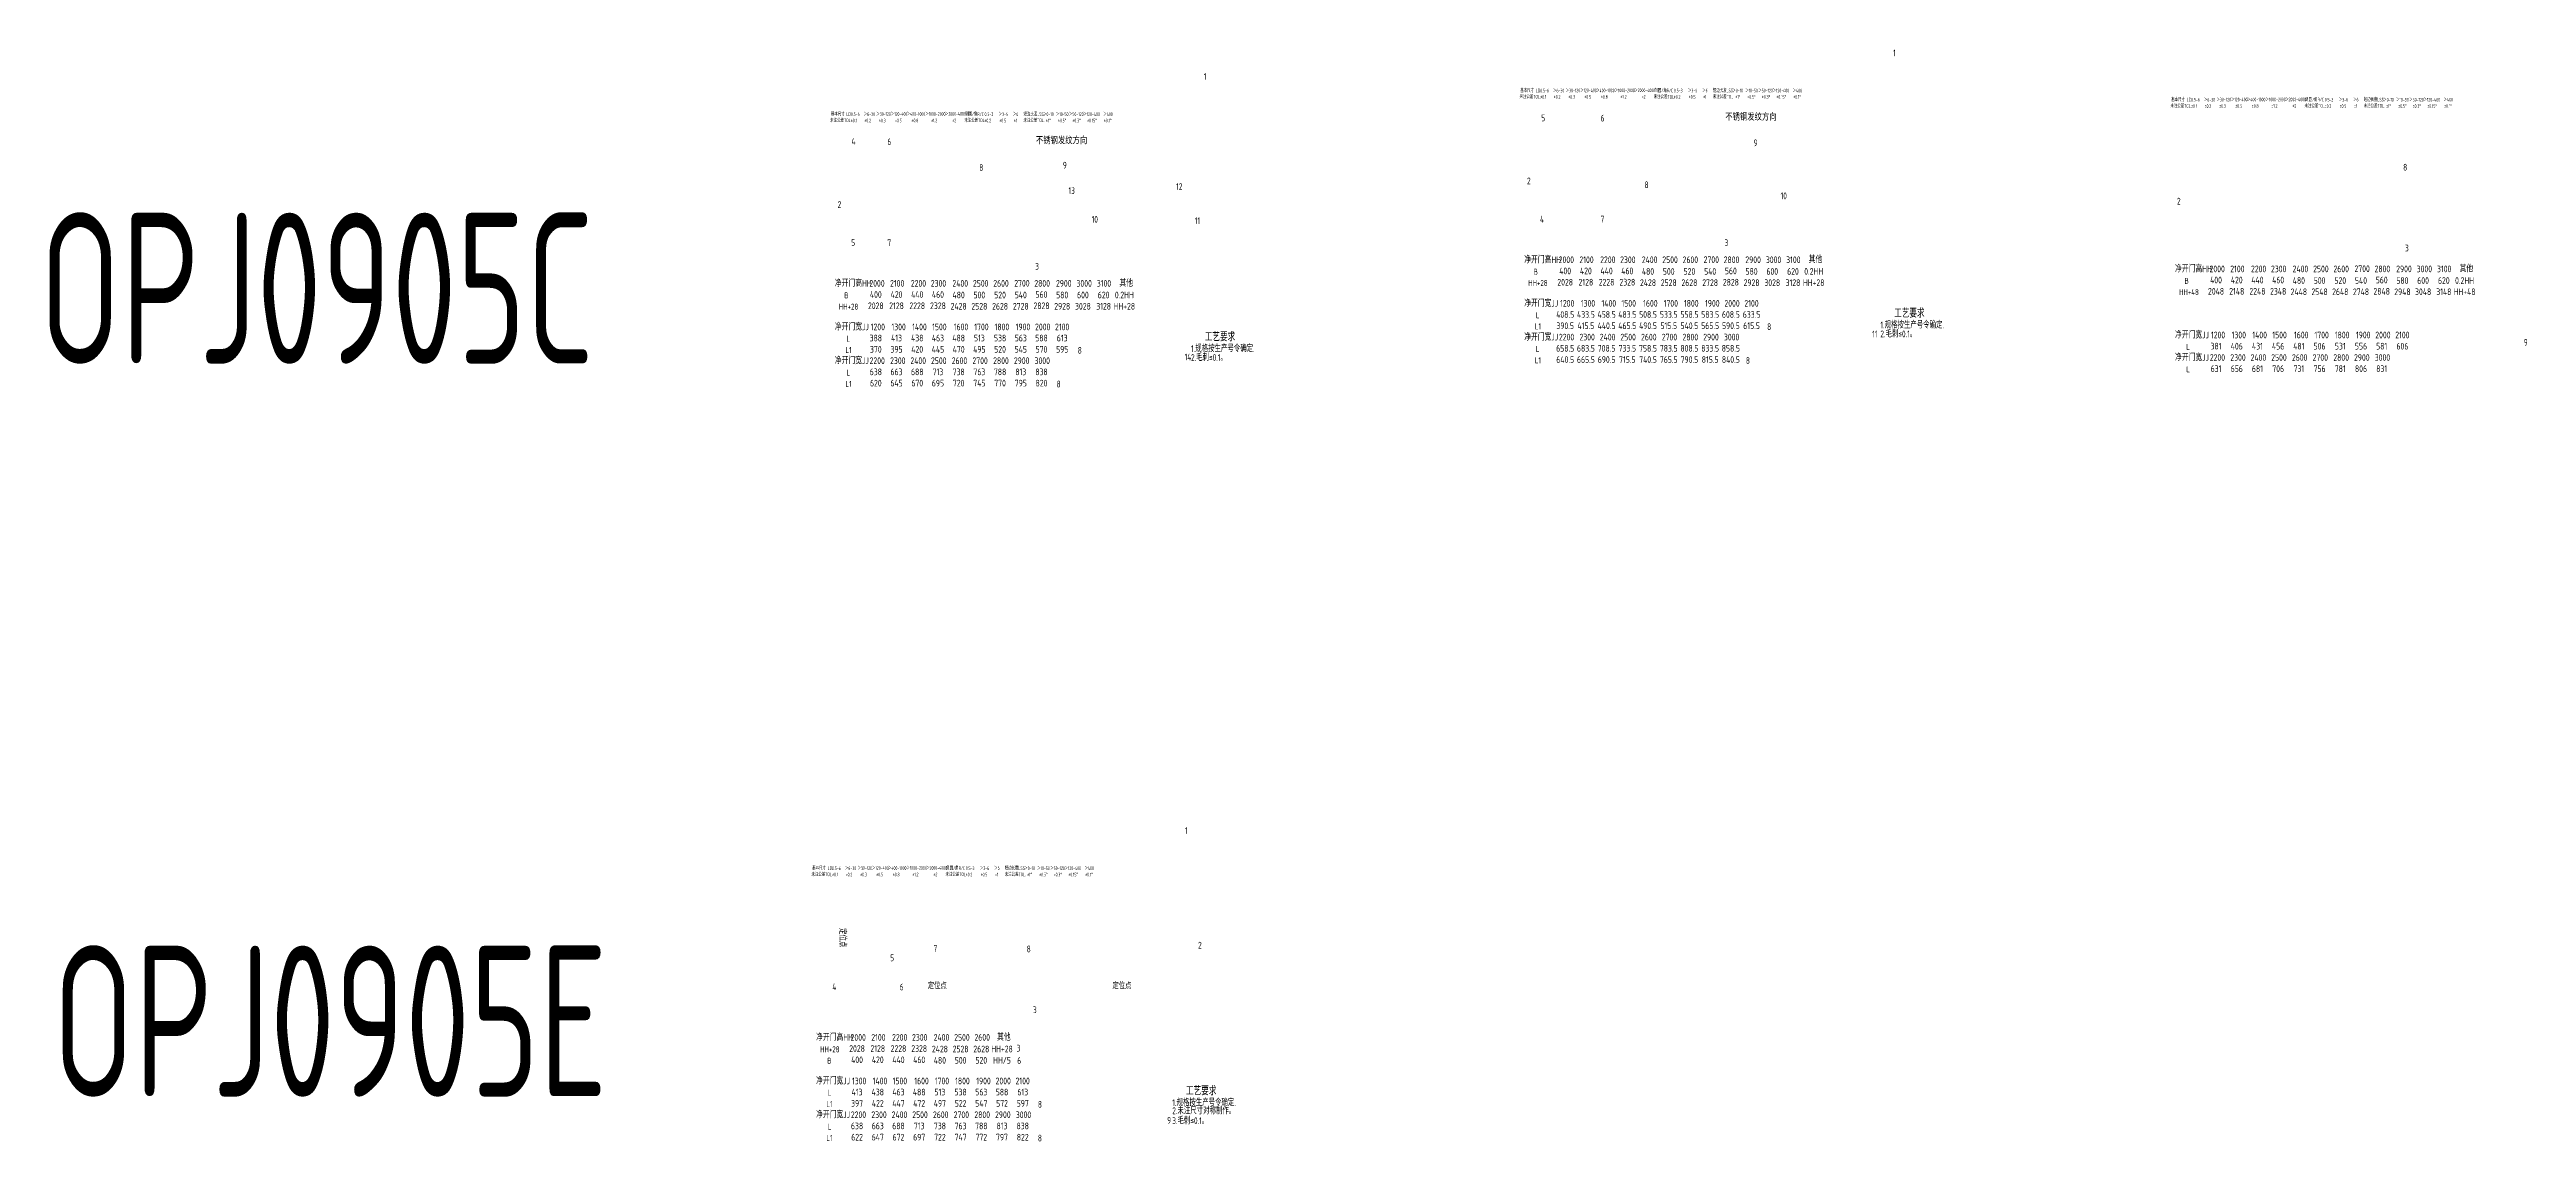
# Model space of a CAD drawing. Header units: inches. Extents: x 14216 to 120088, y -29410 to 23559.
# Drawn here: x 35697 to 40618, y -8598 to -6427 of the extents above; entities that cross this region are included whole.
import ezdxf
from ezdxf.enums import TextEntityAlignment as Align

# ---------------------------------------------------------------- set-up
doc = ezdxf.new("R2010")
doc.units = ezdxf.units.IN
doc.header["$LTSCALE"] = 0.3
doc.header["$MEASUREMENT"] = 0
for name, color, linetype in [('2', 2, 'Continuous'), ('6', 3, 'Continuous'), ('7', 4, 'Continuous')]:
    doc.layers.add(name, color=color, linetype=linetype)
doc.layers.add('粗实线', color=7, linetype='Continuous', lineweight=30)
doc.styles.add('HZ', font='isocp2.shx', dxfattribs={"width": 0.7, "bigfont": 'hztxt.shx'})

msp = doc.modelspace()

# ---------------------------------------------------------------- texts
at = {"layer": '2', "color": 4, "style": 'HZ', "width": 0.7}
for s, p in [('5', (38660.931, -6570.153)), ('6', (38778.842, -6570.605)), ('4', (37290.55, -6616.74)), ('6', (37361.965, -6617.495)), ('9', (39082.422, -6619.711)), ('8', (37544.5, -6668.762)), ('9', (37710.477, -6664.105)), ('2', (38632.555, -6695.471)), ('8', (38866.008, -6703.025)), ('2', (37263.111, -6742.341)), ('13', (37721.65, -6714.589)), ('12', (37935.551, -6706.671)), ('10', (39136.327, -6725.061)), ('10', (37767.678, -6771.72)), ('11', (37972.616, -6774.495)), ('4', (38658.416, -6771.438)), ('7', (38778.58, -6771.273)), ('5', (37290.174, -6817.781)), ('7', (37361.89, -6818.08)), ('3', (39024.947, -6818.214)), ('3', (37655.503, -6865.084)), ('8', (39109.635, -6985.105)), ('11', (39318.346, -6999.579)), ('8', (37740.191, -7031.975)), ('14', (37952.357, -7045.487)), ('8', (37697.993, -7099.08)), ('8', (39067.437, -7052.21)), ('8', (37661, -8530.446)), ('9', (37917.646, -8562.192)), ('8', (37660.878, -8597.55))]:
    msp.add_text(s, height=13.5, dxfattribs=at).set_placement(p)
at = {"layer": '2', "color": 6, "style": 'HZ'}
for s, height, width, p in [('不锈钢发纹方向', 13.5, 0.8, (39026.415, -6568.548)), ('不锈钢发纹方向', 13.5, 0.8, (37656.971, -6615.418)), ('1.规格按生产号令确定.', 13.5, 0.7, (39334.6, -6981.721)), ('2.毛刺≤0.1。', 13.5, 0.7, (39334.519, -6999.404)), ('1.规格按生产号令确定.', 13.5, 0.7, (37965.156, -7028.591)), ('2.毛刺≤0.1。', 13.5, 0.7, (37965.075, -7046.274)), ('定位点', 12.5, 0.75, (37441.886, -8294.438)), ('定位点', 12.5, 0.75, (37808.736, -8294.438)), ('1.规格按生产号令确定.', 13.5, 0.7, (37927.876, -8527.062)), ('3.毛刺≤0.1。', 13.5, 0.7, (37927.796, -8562.978)), ('2.未注尺寸对称制作。', 13.5, 0.7, (37927.828, -8543.266))]:
    msp.add_text(s, height=height, dxfattribs=dict(at, width=width)).set_placement(p)
at = {"layer": '2', "style": 'HZ', "width": 0.75}
for s, height, p in [('净开门高HH', 13.31, (38627.026, -6851.985)), ('2000', 13.31, (38695.526, -6851.985)), ('2100', 13.31, (38736.644, -6851.985)), ('2200', 13.31, (38777.889, -6851.985)), ('2300', 13.31, (38817.557, -6851.985)), ('2400', 13.31, (38860.564, -6851.985)), ('2500', 13.31, (38901.309, -6851.985)), ('2600', 13.31, (38941.642, -6851.985)), ('2700', 13.31, (38983.388, -6851.72)), ('2800', 13.31, (39023.257, -6851.985)), ('2900', 13.31, (39066.264, -6851.985)), ('3000', 13.31, (39107.009, -6851.985)), ('3100', 13.31, (39147.342, -6851.985)), ('其他', 13.31, (39192.195, -6851.72)), ('净开门高HH', 13.31, (37257.582, -6898.855)), ('2000', 13.31, (37326.082, -6898.855)), ('2100', 13.31, (37367.2, -6898.855)), ('2200', 13.31, (37408.445, -6898.855)), ('2300', 13.31, (37448.113, -6898.855)), ('2400', 13.31, (37491.121, -6898.855)), ('2500', 13.31, (37531.865, -6898.855)), ('2600', 13.31, (37572.199, -6898.855)), ('2700', 13.31, (37613.944, -6898.59)), ('2800', 13.31, (37653.813, -6898.855)), ('2900', 13.31, (37696.82, -6898.855)), ('3000', 13.31, (37737.565, -6898.855)), ('3100', 13.31, (37777.898, -6898.855)), ('其他', 13.31, (37822.751, -6898.59)), ('HH+28', 11.979, (38635.082, -6897.512)), ('B', 11.979, (38645.689, -6875.127)), ('净开门高HH', 13.31, (39919.958, -6870.109)), ('B', 11.979, (39938.621, -6893.251)), ('2000', 13.31, (39988.457, -6870.109)), ('2100', 13.31, (40029.576, -6870.109)), ('2200', 13.31, (40070.821, -6870.109)), ('2300', 13.31, (40110.489, -6870.109)), ('2400', 13.31, (40153.496, -6870.109)), ('2500', 13.31, (40194.241, -6870.109)), ('2600', 13.31, (40234.574, -6870.109)), ('2700', 13.31, (40276.32, -6869.844)), ('2800', 13.31, (40316.189, -6870.109)), ('2900', 13.31, (40359.196, -6870.109)), ('3000', 13.31, (40399.941, -6870.109)), ('3100', 13.31, (40440.274, -6870.109)), ('其他', 13.31, (40485.127, -6869.844)), ('HH+28', 11.979, (37265.638, -6944.382)), ('B', 11.979, (37276.245, -6921.997)), ('净开门宽JJ', 13.31, (38627.026, -6938.53)), ('1200', 13.31, (38698.263, -6938.53)), ('1300', 13.31, (38739.403, -6938.53)), ('1400', 13.31, (38780.543, -6938.53)), ('1500', 13.31, (38820.211, -6938.53)), ('1600', 13.31, (38863.219, -6938.53)), ('1700', 13.31, (38903.963, -6938.53)), ('1800', 13.31, (38944.297, -6938.53)), ('1900', 13.31, (38986.243, -6938.53)), ('2000', 13.31, (39024.729, -6938.53)), ('2100', 13.31, (39064.397, -6938.53)), ('HH+48', 11.979, (39928.014, -6915.636)), ('净开门宽JJ', 13.31, (37257.582, -6985.4)), ('1200', 13.31, (37328.819, -6985.4)), ('1300', 13.31, (37369.959, -6985.4)), ('1400', 13.31, (37411.099, -6985.4)), ('1500', 13.31, (37450.768, -6985.4)), ('1600', 13.31, (37493.775, -6985.4)), ('1700', 13.31, (37534.519, -6985.4)), ('1800', 13.31, (37574.853, -6985.4)), ('1900', 13.31, (37616.799, -6985.4)), ('2000', 13.31, (37655.285, -6985.4)), ('2100', 13.31, (37694.953, -6985.4)), ('L1', 11.979, (38648.114, -6983.797)), ('L', 11.979, (38650.196, -6961.407)), ('净开门宽JJ', 13.31, (39919.958, -7001.459)), ('L1', 11.979, (37278.67, -7030.667)), ('L', 11.979, (37280.752, -7008.277)), ('净开门宽JJ', 13.31, (38627.026, -7005.675)), ('L', 11.979, (38650.196, -7028.582)), ('2200', 13.31, (38696.005, -7005.675)), ('2300', 13.31, (38736.749, -7005.675)), ('2400', 13.31, (38777.083, -7005.675)), ('2500', 13.31, (38818.009, -7005.675)), ('2600', 13.31, (38859.149, -7005.675)), ('2700', 13.31, (38900.289, -7005.675)), ('2800', 13.31, (38941.429, -7005.675)), ('2900', 13.31, (38982.569, -7005.675)), ('3000', 13.31, (39023.709, -7005.675)), ('净开门宽JJ', 13.31, (39919.958, -7046.224)), ('L', 11.979, (39942.203, -7024.336)), ('2200', 13.31, (39988.937, -7046.224)), ('1200', 13.31, (39991.195, -7001.459)), ('2300', 13.31, (40029.681, -7046.224)), ('1300', 13.31, (40032.335, -7001.459)), ('2400', 13.31, (40070.015, -7046.224)), ('1400', 13.31, (40073.475, -7001.459)), ('2500', 13.31, (40110.941, -7046.224)), ('1500', 13.31, (40113.143, -7001.459)), ('2600', 13.31, (40152.081, -7046.224)), ('1600', 13.31, (40156.151, -7001.459)), ('2700', 13.31, (40193.221, -7046.224)), ('1700', 13.31, (40196.895, -7001.459)), ('2800', 13.31, (40234.361, -7046.224)), ('1800', 13.31, (40237.229, -7001.459)), ('2900', 13.31, (40275.501, -7046.224)), ('1900', 13.31, (40279.175, -7001.459)), ('3000', 13.31, (40316.641, -7046.224)), ('2000', 13.31, (40317.661, -7001.459)), ('2100', 13.31, (40357.329, -7001.459)), ('净开门宽JJ', 13.31, (37257.582, -7052.545)), ('L', 11.979, (37280.752, -7075.452)), ('2200', 13.31, (37326.561, -7052.545)), ('2300', 13.31, (37367.305, -7052.545)), ('2400', 13.31, (37407.639, -7052.545)), ('2500', 13.31, (37448.565, -7052.545)), ('2600', 13.31, (37489.705, -7052.545)), ('2700', 13.31, (37530.845, -7052.545)), ('2800', 13.31, (37571.985, -7052.545)), ('2900', 13.31, (37613.125, -7052.545)), ('3000', 13.31, (37654.265, -7052.545)), ('L1', 11.979, (38648.114, -7050.992)), ('L', 11.979, (39942.203, -7069.126)), ('L1', 11.979, (37278.67, -7097.862)), ('净开门高HH', 13.31, (37220.303, -8397.326)), ('HH+28', 11.979, (37228.359, -8420.468)), ('2000', 13.31, (37288.802, -8397.326)), ('2100', 13.31, (37329.921, -8397.326)), ('2200', 13.31, (37371.166, -8397.326)), ('2300', 13.31, (37410.834, -8397.326)), ('2400', 13.31, (37453.841, -8397.326)), ('2500', 13.31, (37494.586, -8397.326)), ('2600', 13.31, (37534.919, -8397.326)), ('其他', 13.31, (37579.772, -8397.06)), ('B', 11.979, (37242.483, -8442.853)), ('净开门宽JJ', 13.31, (37220.303, -8483.886)), ('L', 11.979, (37243.252, -8506.763)), ('1300', 13.31, (37291.54, -8483.886)), ('1400', 13.31, (37332.68, -8483.886)), ('1500', 13.31, (37372.348, -8483.886)), ('1600', 13.31, (37415.355, -8483.886)), ('1700', 13.31, (37456.1, -8483.886)), ('1800', 13.31, (37496.433, -8483.886)), ('1900', 13.31, (37538.38, -8483.886)), ('2000', 13.31, (37576.866, -8483.886)), ('2100', 13.31, (37616.534, -8483.886)), ('净开门宽JJ', 13.31, (37220.303, -8551.051)), ('L1', 11.979, (37240.684, -8529.153)), ('2200', 13.31, (37289.281, -8551.051)), ('2300', 13.31, (37330.026, -8551.051)), ('2400', 13.31, (37370.359, -8551.051)), ('2500', 13.31, (37411.286, -8551.051)), ('2600', 13.31, (37452.426, -8551.051)), ('2700', 13.31, (37493.566, -8551.051)), ('2800', 13.31, (37534.706, -8551.051)), ('2900', 13.31, (37575.846, -8551.051)), ('3000', 13.31, (37616.986, -8551.051)), ('L1', 11.979, (37240.684, -8596.333)), ('L', 11.979, (37243.252, -8573.938))]:
    msp.add_text(s, height=height, dxfattribs=at).set_placement(p)
for s, p in [('2028', (38708.372, -6889.875)), ('400', (38708.372, -6867.49)), ('2128', (38749.512, -6889.875)), ('420', (38749.512, -6867.49)), ('2228', (38790.652, -6889.875)), ('440', (38790.652, -6867.49)), ('2328', (38831.792, -6889.875)), ('460', (38831.792, -6867.49)), ('2428', (38872.932, -6890.841)), ('480', (38872.932, -6868.456)), ('2528', (38914.072, -6890.841)), ('500', (38914.072, -6868.456)), ('2628', (38955.212, -6890.841)), ('520', (38955.212, -6868.456)), ('2728', (38996.352, -6890.841)), ('540', (38996.352, -6868.456)), ('2828', (39037.492, -6889.875)), ('560', (39037.492, -6867.49)), ('2928', (39078.632, -6890.841)), ('580', (39078.632, -6868.456)), ('3028', (39119.772, -6890.841)), ('600', (39119.772, -6868.456)), ('3128', (39160.912, -6890.841)), ('620', (39160.912, -6868.456)), ('HH+28', (39202.052, -6890.841)), ('0.2HH', (39202.052, -6868.456)), ('400', (40001.304, -6885.614)), ('420', (40042.444, -6885.614)), ('440', (40083.584, -6885.614)), ('460', (40124.724, -6885.614)), ('480', (40165.864, -6886.58)), ('500', (40207.004, -6886.58)), ('520', (40248.144, -6886.58)), ('540', (40289.284, -6886.58)), ('560', (40330.424, -6885.614)), ('580', (40371.564, -6886.58)), ('600', (40412.704, -6886.58)), ('620', (40453.844, -6886.58)), ('0.2HH', (40494.984, -6886.58)), ('2028', (37338.928, -6936.745)), ('400', (37338.928, -6914.36)), ('2128', (37380.068, -6936.745)), ('420', (37380.068, -6914.36)), ('2228', (37421.208, -6936.745)), ('440', (37421.208, -6914.36)), ('2328', (37462.348, -6936.745)), ('460', (37462.348, -6914.36)), ('2428', (37503.488, -6937.711)), ('480', (37503.488, -6915.326)), ('2528', (37544.628, -6937.711)), ('500', (37544.628, -6915.326)), ('2628', (37585.768, -6937.711)), ('520', (37585.768, -6915.326)), ('2728', (37626.908, -6937.711)), ('540', (37626.908, -6915.326)), ('2828', (37668.048, -6936.745)), ('560', (37668.048, -6914.36)), ('2928', (37709.188, -6937.711)), ('580', (37709.188, -6915.326)), ('3028', (37750.328, -6937.711)), ('600', (37750.328, -6915.326)), ('3128', (37791.468, -6937.711)), ('620', (37791.468, -6915.326)), ('HH+28', (37832.608, -6937.711)), ('0.2HH', (37832.608, -6915.326)), ('2048', (40001.304, -6907.999)), ('2148', (40042.444, -6907.999)), ('2248', (40083.584, -6907.999)), ('2348', (40124.724, -6907.999)), ('2448', (40165.864, -6908.965)), ('2548', (40207.004, -6908.965)), ('2648', (40248.144, -6908.965)), ('2748', (40289.284, -6908.965)), ('2848', (40330.424, -6907.999)), ('2948', (40371.564, -6908.965)), ('3048', (40412.704, -6908.965)), ('3148', (40453.844, -6908.965)), ('HH+48', (40494.984, -6908.965)), ('408.5', (38708.372, -6954.04)), ('390.5', (38708.372, -6976.43)), ('433.5', (38749.512, -6954.035)), ('415.5', (38749.512, -6976.425)), ('458.5', (38790.652, -6954.035)), ('440.5', (38790.652, -6976.425)), ('483.5', (38831.792, -6954.035)), ('465.5', (38831.792, -6976.425)), ('490.5', (38872.932, -6976.425)), ('508.5', (38872.932, -6954.035)), ('533.5', (38914.072, -6954.035)), ('515.5', (38914.072, -6976.425)), ('558.5', (38955.212, -6954.035)), ('540.5', (38955.212, -6976.425)), ('583.5', (38996.352, -6954.035)), ('565.5', (38996.352, -6976.425)), ('608.5', (39037.492, -6954.035)), ('590.5', (39037.492, -6976.425)), ('633.5', (39078.632, -6954.035)), ('615.5', (39078.632, -6976.425)), ('388', (37338.928, -7000.91)), ('370', (37338.928, -7023.3)), ('395', (37380.068, -7023.295)), ('413', (37380.068, -7000.905)), ('438', (37421.208, -7000.905)), ('420', (37421.208, -7023.295)), ('445', (37462.348, -7023.295)), ('463', (37462.348, -7000.905)), ('488', (37503.488, -7000.905)), ('470', (37503.488, -7023.295)), ('495', (37544.628, -7023.295)), ('513', (37544.628, -7000.905)), ('538', (37585.768, -7000.905)), ('520', (37585.768, -7023.295)), ('545', (37626.908, -7023.295)), ('563', (37626.908, -7000.905)), ('588', (37668.048, -7000.905)), ('570', (37668.048, -7023.295)), ('595', (37709.188, -7023.295)), ('613', (37709.188, -7000.905)), ('658.5', (38708.372, -7021.195)), ('683.5', (38749.512, -7021.195)), ('708.5', (38790.652, -7021.195)), ('733.5', (38831.792, -7021.195)), ('758.5', (38872.932, -7021.195)), ('783.5', (38914.072, -7021.195)), ('808.5', (38955.212, -7021.195)), ('833.5', (38996.352, -7021.195)), ('858.5', (39037.492, -7021.195)), ('381', (40001.304, -7016.969)), ('406', (40042.444, -7017.035)), ('431', (40083.584, -7017.035)), ('456', (40124.724, -7017.035)), ('481', (40165.864, -7017.035)), ('506', (40207.004, -7017.035)), ('531', (40248.144, -7017.035)), ('556', (40289.284, -7017.035)), ('581', (40330.424, -7017.035)), ('606', (40371.564, -7017.035)), ('638', (37338.928, -7068.065)), ('620', (37338.928, -7090.475)), ('645', (37380.068, -7090.475)), ('663', (37380.068, -7068.065)), ('688', (37421.208, -7068.065)), ('670', (37421.208, -7090.475)), ('695', (37462.348, -7090.475)), ('713', (37462.348, -7068.065)), ('738', (37503.488, -7068.065)), ('720', (37503.488, -7090.475)), ('745', (37544.628, -7090.475)), ('763', (37544.628, -7068.065)), ('788', (37585.768, -7068.065)), ('770', (37585.768, -7090.475)), ('795', (37626.908, -7090.475)), ('813', (37626.908, -7068.065)), ('838', (37668.048, -7068.065)), ('820', (37668.048, -7090.475)), ('640.5', (38708.372, -7043.605)), ('665.5', (38749.512, -7043.605)), ('690.5', (38790.652, -7043.605)), ('715.5', (38831.792, -7043.605)), ('740.5', (38872.932, -7043.605)), ('765.5', (38914.072, -7043.605)), ('790.5', (38955.212, -7043.605)), ('815.5', (38996.352, -7043.605)), ('840.5', (39037.492, -7043.605)), ('631', (40001.304, -7061.744)), ('656', (40042.444, -7061.744)), ('681', (40083.584, -7061.744)), ('706', (40124.724, -7061.744)), ('731', (40165.864, -7061.744)), ('756', (40207.004, -7061.744)), ('781', (40248.144, -7061.744)), ('806', (40289.284, -7061.744)), ('831', (40330.424, -7061.744)), ('2028', (37301.649, -8412.831)), ('2128', (37342.789, -8412.831)), ('2228', (37383.929, -8412.831)), ('2328', (37425.069, -8412.831)), ('2428', (37466.209, -8413.796)), ('2528', (37507.349, -8413.796)), ('2628', (37548.489, -8413.796)), ('HH+28', (37589.629, -8413.796)), ('400', (37301.649, -8435.216)), ('420', (37342.789, -8435.216)), ('440', (37383.929, -8435.216)), ('460', (37425.069, -8435.216)), ('480', (37466.209, -8436.181)), ('500', (37507.349, -8436.181)), ('520', (37548.489, -8436.181)), ('HH/5', (37589.629, -8436.181)), ('413', (37301.649, -8499.396)), ('438', (37342.789, -8499.396)), ('463', (37383.929, -8499.396)), ('488', (37425.069, -8499.396)), ('513', (37466.209, -8499.396)), ('538', (37507.349, -8499.396)), ('563', (37548.489, -8499.396)), ('588', (37589.629, -8499.396)), ('613', (37630.769, -8499.396)), ('397', (37301.649, -8521.786)), ('638', (37301.649, -8566.571)), ('422', (37342.789, -8521.786)), ('663', (37342.789, -8566.571)), ('447', (37383.929, -8521.786)), ('688', (37383.929, -8566.571)), ('472', (37425.069, -8521.786)), ('713', (37425.069, -8566.571)), ('497', (37466.209, -8521.786)), ('738', (37466.209, -8566.571)), ('763', (37507.349, -8566.571)), ('522', (37507.349, -8521.786)), ('788', (37548.489, -8566.571)), ('547', (37548.489, -8521.786)), ('572', (37589.629, -8521.786)), ('813', (37589.629, -8566.571)), ('838', (37630.769, -8566.571)), ('597', (37630.769, -8521.786)), ('622', (37301.649, -8588.966)), ('647', (37342.789, -8588.966)), ('672', (37383.929, -8588.966)), ('697', (37425.069, -8588.966)), ('722', (37466.209, -8588.966)), ('747', (37507.349, -8588.966)), ('772', (37548.489, -8588.966)), ('797', (37589.629, -8588.966)), ('822', (37630.769, -8588.966))]:
    msp.add_text(s, height=13.31, dxfattribs=at).set_placement(p, align=Align.MIDDLE_CENTER)
at = {"layer": '2', "color": 6, "style": 'HZ', "width": 0.75}
msp.add_text('定位点', height=12.5, rotation=270, dxfattribs=at).set_placement((37266.398, -8173.507))
at = {"layer": '2', "color": 6, "char_height": 300, "attachment_point": 5, "style": 'HZ'}
for s, insert in [('\\A1;OPJ0905C', (36228.305, -6901.835)), ('\\A1;OPJ0905E', (36254.624, -8358.399))]:
    msp.add_mtext(s, dxfattribs=dict(at, insert=insert))
at = {"layer": '6', "color": 2, "style": 'HZ', "width": 0.7}
for s, p in [('未注公差TOL.', (38617.828, -6524.983)), ('基本尺寸 LD.', (38619.246, -6512.527)), ('0.5-6', (38658.797, -6512.701)), ('%%P0.1', (38658.797, -6525.301)), ('＞6-30', (38684.254, -6512.701)), ('%%P0.2', (38685.797, -6525.301)), ('＞30-120', (38709.251, -6512.48)), ('%%P0.3', (38714.597, -6525.301)), ('＞120-400', (38737.989, -6512.387)), ('%%P0.5', (38746.539, -6525.208)), ('＞400-1000', (38769.787, -6512.387)), ('%%P0.8', (38779.421, -6525.208)), ('＞1000-2000', (38806.484, -6512.296)), ('%%P1.2', (38818.311, -6525.117)), ('＞2000-4000', (38845.557, -6512.205)), ('%%P2', (38860.347, -6525.027)), ('未注公差TOL.', (38884.202, -6524.983)), ('倒圆/角R/C', (38885.62, -6512.527)), ('0.5-3', (38924.271, -6512.701)), ('%%P0.2', (38924.271, -6525.301)), ('＞3-6', (38952.224, -6512.701)), ('%%P0.5', (38953.913, -6525.301)), ('＞6', (38980.746, -6512.48)), ('%%P1', (38982.483, -6525.301)), ('未注公差TOL.', (39001.751, -6524.983)), ('短边长度LSS.', (39001.738, -6512.527)), ('＞0-10', (39040.526, -6512.701)), ('%%P1%%D', (39046.297, -6525.301)), ('＞10-50', (39066.002, -6512.701)), ('%%P0.5%%D', (39070.268, -6525.301)), ('＞50-120', (39092.043, -6512.701)), ('%%P0.3%%D', (39099.013, -6525.301)), ('＞120-400', (39120.449, -6512.701)), ('%%P0.15%%D', (39128.042, -6525.301)), ('＞400', (39160.321, -6512.701)), ('%%P0.1%%D', (39161.496, -6525.301)), ('未注公差TOL.', (39910.76, -6543.107)), ('基本尺寸 LD.', (39912.178, -6530.652)), ('0.5-6', (39951.729, -6530.825)), ('%%P0.1', (39951.729, -6543.425)), ('＞6-30', (39977.186, -6530.825)), ('%%P0.2', (39978.729, -6543.425)), ('＞30-120', (40002.182, -6530.604)), ('%%P0.3', (40007.529, -6543.425)), ('＞120-400', (40030.921, -6530.511)), ('%%P0.5', (40039.471, -6543.332)), ('＞400-1000', (40062.719, -6530.511)), ('%%P0.8', (40072.353, -6543.332)), ('＞1000-2000', (40099.416, -6530.42)), ('%%P1.2', (40111.243, -6543.241)), ('＞2000-4000', (40138.489, -6530.33)), ('%%P2', (40153.279, -6543.151)), ('未注公差TOL.', (40177.134, -6543.107)), ('倒圆/角R/C', (40178.552, -6530.652)), ('0.5-3', (40217.203, -6530.825)), ('%%P0.2', (40217.203, -6543.425)), ('＞3-6', (40245.156, -6530.825)), ('%%P0.5', (40246.845, -6543.425)), ('＞6', (40273.678, -6530.604)), ('%%P1', (40275.415, -6543.425)), ('未注公差TOL.', (40294.683, -6543.107)), ('短边长度LSS.', (40294.67, -6530.652)), ('＞0-10', (40333.458, -6530.825)), ('%%P1%%D', (40339.229, -6543.425)), ('＞10-50', (40358.934, -6530.825)), ('%%P0.5%%D', (40363.2, -6543.425)), ('＞50-120', (40384.975, -6530.825)), ('%%P0.3%%D', (40391.945, -6543.425)), ('＞120-400', (40413.381, -6530.825)), ('%%P0.15%%D', (40420.974, -6543.425)), ('＞400', (40453.253, -6530.825)), ('%%P0.1%%D', (40454.428, -6543.425)), ('未注公差TOL.', (37248.384, -6571.853)), ('基本尺寸 LD.', (37249.802, -6559.397)), ('0.5-6', (37289.353, -6559.571)), ('%%P0.1', (37289.353, -6572.171)), ('＞6-30', (37314.81, -6559.571)), ('%%P0.2', (37316.353, -6572.171)), ('＞30-120', (37339.807, -6559.349)), ('%%P0.3', (37345.153, -6572.171)), ('＞120-400', (37368.545, -6559.256)), ('%%P0.5', (37377.095, -6572.078)), ('＞400-1000', (37400.343, -6559.256)), ('%%P0.8', (37409.977, -6572.078)), ('＞1000-2000', (37437.04, -6559.166)), ('%%P1.2', (37448.867, -6571.987)), ('＞2000-4000', (37476.114, -6559.075)), ('%%P2', (37490.903, -6571.896)), ('未注公差TOL.', (37514.758, -6571.853)), ('倒圆/角R/C', (37516.176, -6559.397)), ('0.5-3', (37554.827, -6559.571)), ('%%P0.2', (37554.827, -6572.171)), ('＞3-6', (37582.78, -6559.571)), ('%%P0.5', (37584.469, -6572.171)), ('＞6', (37611.302, -6559.349)), ('%%P1', (37613.039, -6572.171)), ('未注公差TOL.', (37632.307, -6571.853)), ('短边长度LSS.', (37632.294, -6559.397)), ('＞0-10', (37671.082, -6559.571)), ('%%P1%%D', (37676.853, -6572.171)), ('＞10-50', (37696.558, -6559.571)), ('%%P0.5%%D', (37700.824, -6572.171)), ('＞50-120', (37722.599, -6559.571)), ('%%P0.3%%D', (37729.569, -6572.171)), ('＞120-400', (37751.005, -6559.571)), ('%%P0.15%%D', (37758.599, -6572.171)), ('＞400', (37790.877, -6559.571)), ('%%P0.1%%D', (37792.052, -6572.171)), ('未注公差TOL.', (37211.105, -8070.324)), ('基本尺寸 LD.', (37212.522, -8057.868)), ('0.5-6', (37252.074, -8058.041)), ('%%P0.1', (37252.074, -8070.641)), ('＞6-30', (37277.531, -8058.041)), ('%%P0.2', (37279.074, -8070.641)), ('＞30-120', (37302.527, -8057.82)), ('%%P0.3', (37307.874, -8070.641)), ('＞120-400', (37331.266, -8057.727)), ('%%P0.5', (37339.816, -8070.548)), ('＞400-1000', (37363.064, -8057.727)), ('%%P0.8', (37372.697, -8070.548)), ('＞1000-2000', (37399.76, -8057.637)), ('%%P1.2', (37411.588, -8070.458)), ('＞2000-4000', (37438.834, -8057.546)), ('%%P2', (37453.624, -8070.367)), ('未注公差TOL.', (37477.479, -8070.324)), ('倒圆/角R/C', (37478.896, -8057.868)), ('0.5-3', (37517.548, -8058.041)), ('%%P0.2', (37517.548, -8070.641)), ('＞3-6', (37545.501, -8058.041)), ('%%P0.5', (37547.189, -8070.641)), ('＞6', (37574.022, -8057.82)), ('%%P1', (37575.759, -8070.641)), ('未注公差TOL.', (37595.027, -8070.324)), ('短边长度LSS.', (37595.015, -8057.868)), ('＞0-10', (37633.803, -8058.041)), ('%%P1%%D', (37639.573, -8070.641)), ('＞10-50', (37659.278, -8058.041)), ('%%P0.5%%D', (37663.545, -8070.641)), ('＞50-120', (37685.32, -8058.041)), ('%%P0.3%%D', (37692.289, -8070.641)), ('＞120-400', (37713.725, -8058.041)), ('%%P0.15%%D', (37721.319, -8070.641)), ('＞400', (37753.598, -8058.041)), ('%%P0.1%%D', (37754.772, -8070.641))]:
    msp.add_text(s, height=7.2, dxfattribs=at).set_placement(p)
at = {"layer": '7', "style": 'HZ', "width": 0.7}
for s, p in [('1', (39359.878, -6440.996)), ('1', (37990.434, -6487.866)), ('8', (40373.087, -6668.174)), ('2', (39923.834, -6735.609)), ('3', (40376.754, -6828.73)), ('9', (40612.65, -7016.362)), ('1', (37953.155, -7986.336)), ('7', (37453.513, -8220.368)), ('8', (37638.764, -8221.738)), ('2', (37979.121, -8214.215)), ('5', (37367.537, -8239.288)), ('4', (37252.616, -8296.644)), ('6', (37386.54, -8297.367)), ('3', (37651.121, -8342.519)), ('3', (37618.677, -8418.877)), ('6', (37619.935, -8443.37))]:
    msp.add_text(s, height=13.5, dxfattribs=at).set_placement(p)
at = {"layer": '粗实线', "color": 3, "linetype": 'Continuous', "lineweight": -3, "style": 'HZ', "width": 0.7}
for p in [(39361.87, -6960.18), (37992.426, -7007.05), (37955.146, -8505.52)]:
    msp.add_text('工艺要求', height=16, dxfattribs=at).set_placement(p)

doc.saveas('drawing.dxf')
